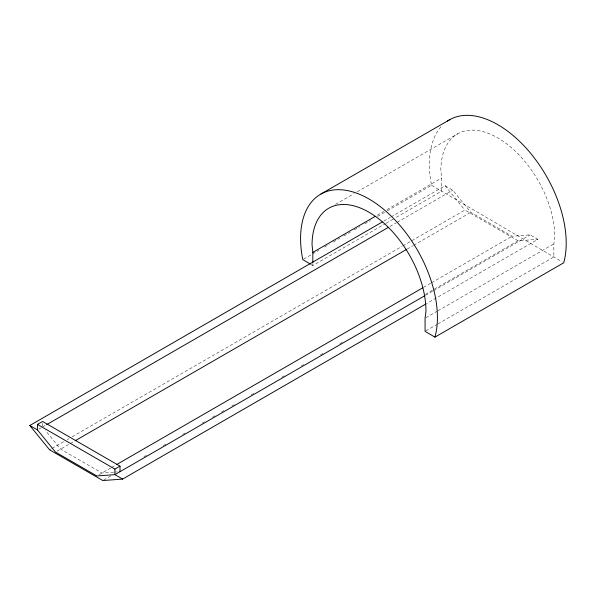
<?xml version="1.0" encoding="UTF-8"?>
<svg xmlns="http://www.w3.org/2000/svg" width="596" height="596" viewBox="0 0 596 596"><rect width="100%" height="100%" fill="white"/><g stroke="black" fill="none" stroke-linecap="round" stroke-linejoin="round"><path stroke-width="0.45" stroke-dasharray="2.98 2.23" d="M437.948 323.904L553.855 256.98L553.855 243.861L554.742 237.052A80.549 46.503 60 0 0 498.226 138.153A80.549 46.503 60 0 0 440.831 170.262L441.614 178.055L441.614 191.174L394.932 218.129M335.481 204.361L353.994 193.67M357.213 191.808L457.825 133.72M377.223 215.23L383.66 211.513M386.886 209.65L441.614 178.055M303.587 259.163L318.875 250.335M324.515 247.087L329.342 244.293M333.365 241.976L339.802 238.258M343.832 235.934L350.269 232.216M354.292 229.892L359.924 226.636M364.759 223.85L370.392 220.595M377.633 216.415L386.491 211.304M387.296 210.835L431.564 185.281A96.753 55.86 60 0 1 441.822 125.905M383.794 221.123L390.246 217.398M391.05 216.937L445.078 185.743L452.774 190.184L470.795 212.332L512.158 236.21L530.179 234.876L537.883 239.324L426.609 303.573M311.283 264.617L312.833 265.525L385.277 223.701M386.081 223.239L394.127 218.59M38.949 429.098L41.146 427.839M42.607 426.989L45.825 425.134M389.918 226.473L396.362 222.748M397.167 222.286L452.774 190.184M49.595 449.824L51.211 448.892M52.016 448.43L64.107 441.442M67.333 439.58L68.95 438.649M72.176 436.786L401.98 246.379M402.784 245.91L464.873 210.068L518.088 240.784L537.883 239.324M56.978 451.247L69.494 444.02M70.298 443.558L74.329 441.234M407.135 249.083L412.775 245.828M413.587 245.366L470.795 212.332M99.07 474.707L110.849 467.897M111.661 467.435L115.684 465.111M423.51 287.384L430.766 283.197M431.571 282.735L512.158 236.21M103.615 480.078L110.871 475.891M143.934 456.804L147.16 454.942M163.289 445.629L166.515 443.767M182.637 434.454L185.863 432.592M201.992 423.287L205.218 421.424M212.474 417.23L215.7 415.367M221.347 412.112L224.573 410.249M231.829 406.055L235.055 404.192M251.184 394.887L254.403 393.025M281.826 377.194L284.24 375.8M301.174 366.019L303.595 364.625M320.529 354.844L322.95 353.45M339.884 343.676L342.298 342.275M425.358 294.327L518.088 240.784M425.425 295.355L432.674 291.168M433.486 290.706L530.179 234.876M425.879 317.75L437.144 311.246M437.948 310.784L553.855 243.861M425.879 330.869L437.144 324.366M113.702 472.151L101.99 473.015L60.628 449.138L45.512 430.565M114.603 472.084L117.308 471.883M431.564 185.281L562.214 261.882M445.078 185.743L464.873 210.068M312.833 263.775L312.833 265.525M42.607 423.302L42.607 426.073"/><path stroke-width="0.89" d="M321.006 194.005L449.786 119.654M312.833 262.903L312.833 252.406L374.81 216.624M425.797 304.035L122.605 479.087L102.81 480.547L49.595 449.824L29.8 425.507L382.185 222.055M424.62 295.825L114.901 474.639L96.872 475.966L55.517 452.088L37.488 429.947L37.488 424.404L42.607 421.454L120.012 466.147L120.012 471.682M46.63 424.665L388.301 227.404M75.133 440.764L406.33 249.553M116.496 464.642L422.706 287.853M37.488 424.404L114.901 469.097L120.012 466.147M312.833 252.406L312.043 244.613A80.549 46.503 60 0 1 369.445 212.504A80.549 46.503 60 0 1 425.954 311.41L425.075 318.219L425.075 331.339L434.946 337.127L563.734 262.776A96.753 55.86 60 0 0 531.006 153.775A96.753 55.86 60 0 0 447.462 121.085M29.8 425.507L37.488 429.947M122.605 479.087L114.901 474.639L114.901 469.097M310.516 264.162L302.783 259.632A96.753 55.86 60 0 1 369.535 199.317A96.753 55.86 60 0 1 434.946 337.127"/></g></svg>
